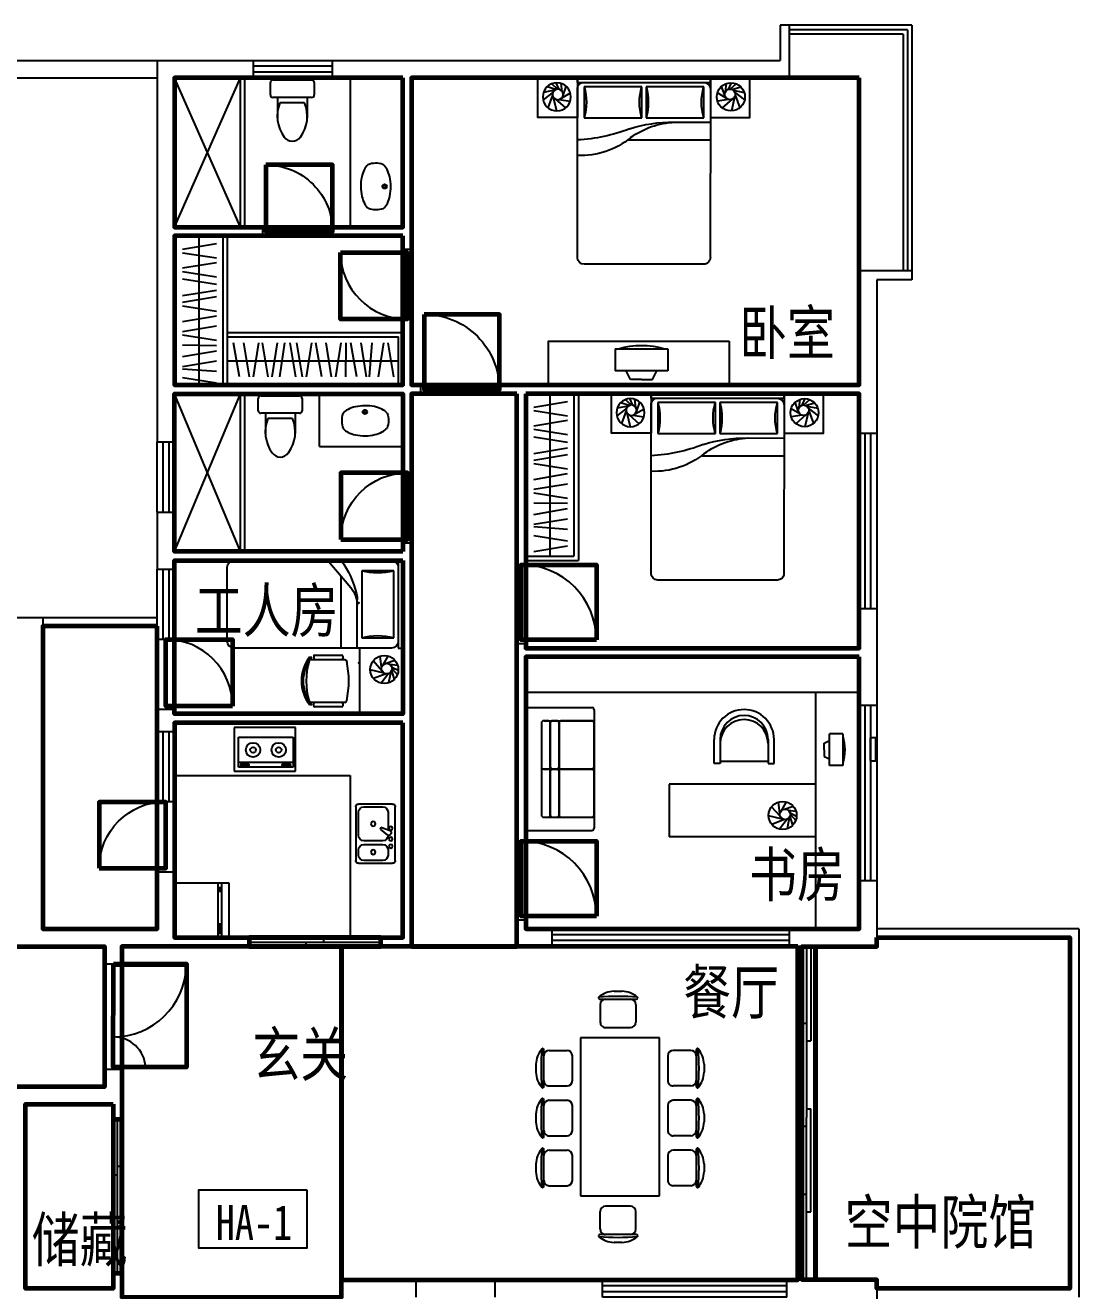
# Model space of a CAD drawing. Extents: x -503649 to -477249, y -718488 to -695588.
# Drawn here: x -489249 to -477249, y -710013 to -695588 of the extents above; entities that cross this region are included whole.
import ezdxf
from ezdxf.enums import TextEntityAlignment as Align

# ---------------------------------------------------------------- set-up
doc = ezdxf.new("R2010")
doc.units = 0
doc.header["$LTSCALE"] = 1000
doc.header["$MEASUREMENT"] = 0
doc.layers.get('0').update_dxf_attribs({"linetype": 'CONTINUOUS'})
for name, color, linetype in [('4-BACLONY', 6, 'CONTINUOUS'), ('7-SAN', 245, 'CONTINUOUS'), ('FURN', 8, 'CONTINUOUS'), ('I-FURN', 8, 'CONTINUOUS'), ('PUB_TEXT', 7, 'CONTINUOUS'), ('WALL', 2, 'CONTINUOUS'), ('WINDOW', 4, 'CONTINUOUS'), ('WINDOW_TEXT', 7, 'CONTINUOUS'), ('字', 7, 'CONTINUOUS')]:
    doc.layers.add(name, color=color, linetype=linetype)
for name, color, linetype, lineweight in [('GT_书房', 90, 'CONTINUOUS', 60), ('GT_储藏间', 50, 'CONTINUOUS', 60), ('GT_卧室', 1, 'CONTINUOUS', 60), ('GT_卫生间', 5, 'CONTINUOUS', 60), ('GT_厨房', 4, 'CONTINUOUS', 60), ('GT_玄关', 40, 'CONTINUOUS', 60), ('GT_衣帽间', 90, 'CONTINUOUS', 60), ('GT_过道', 30, 'CONTINUOUS', 60), ('GT_门', 3, 'CONTINUOUS', 60), ('GT_阳台', 6, 'CONTINUOUS', 60), ('GT_餐厅', 3, 'CONTINUOUS', 60)]:
    doc.layers.add(name, color=color, linetype=linetype, lineweight=lineweight)
doc.styles.add('-宋体', font='', dxfattribs={"width": 0.6})
doc.styles.add('ATT', font='TXT')
doc.styles.add('DIM_FONT', font='ZBTXT.shx', dxfattribs={"width": 0.8})
doc.styles.add('SIMPLEX', font='SIMPLEX.SHX')
doc.styles.get('-宋体').set_extended_font_data('SimSun')

# ---------------------------------------------------------------- blocks, each defined once
blk = doc.blocks.new('M_A17ORW')
at = {"const_width": 0.02}
for points in [[(-0.481, -0.001), (-0.481, -0.308)], [(0.481, 0.001), (0.481, -0.691)]]:
    blk.add_lwpolyline(points, dxfattribs=at)
for centre, radius, start, end in [((-0.501, -0.003), 0.307, 274.2492, 0.2101), ((0.505, 0.002), 0.699, 180.2762, 268.0603)]:
    blk.add_arc(centre, radius, start, end)
blk = doc.blocks.new('_DBLK')
blk.add_line((-0.45, 0), (-0.45, -0.95))
blk.add_arc((-0.45, 0), 0.95, 270, 0)
at = {"layer": 'WINDOW_TEXT', "style": 'SIMPLEX', "flags": 9}
blk.add_attdef('A', text='', height=1, dxfattribs=at).set_placement((0, 1.5), align=Align.MIDDLE)
blk = doc.blocks.new('M_C5')
for p, q in [((-60, 63), (-50, 152)), ((-28, 86), (7, 160)), ((-9, 88), (59, 149)), ((-54, -14), (-154, 45)), ((-71, 21), (-106, 120)), ((12, 83), (112, 114)), ((26, 75), (152, 50)), ((42, 53), (156, -35)), ((48, 21), (102, -123)), ((-26, -30), (-153, -47)), ((14, -26), (-99, -126)), ((41, -2), (5, -160))]:
    blk.add_line(p, q)
for centre, radius in [((0, 0), 160), ((-11, 28), 60)]:
    blk.add_circle(centre, radius)
at = {"width": 0.8, "flags": 9}
for tag in ['XSIZE', 'YSIZE']:
    blk.add_attdef(tag, (0, 0), '', height=0.5, dxfattribs=at)
blk = doc.blocks.new('A$C5AB8049F')
for p, q in [((1964, 2125), (450, 2124)), ((450, 2074), (450, 2124)), ((1964, 2074), (450, 2074)), ((526, 2023), (1182, 2023)), ((526, 1670), (526, 2023)), ((1182, 2023), (1182, 1670)), ((1232, 2023), (1889, 2024)), ((1232, 1670), (1232, 2023)), ((1889, 2024), (1889, 1670)), ((1964, 2074), (1964, 2125)), ((450, 1998), (451, 76)), ((1965, 76), (1964, 1998)), ((867, 1620), (450, 1619)), ((1182, 1670), (526, 1670)), ((1889, 1670), (1232, 1670)), ((1384, 1418), (450, 1418)), ((526, 0), (1889, 0))]:
    blk.add_line(p, q)
for points in [[(450, 2124), (450, 1674), (0, 1674), (0, 2124)], [(1965, 2124), (1965, 1674), (2415, 1674), (2415, 2124)]]:
    blk.add_lwpolyline(points, close=True)
for centre, radius, start, end in [((526, 1998), 75.7, 90.0165, 180.0165), ((-80, 1846), 631, 343.7563, 16.2767), ((1788, 1847), 631, 163.7563, 196.2767), ((627, 1847), 631, 343.7563, 16.2767), ((2494, 1847), 631, 163.7563, 196.2767), ((1889, 1998), 75.7, 0.0165, 90.0165), ((813, 693), 928, 53.9762, 87.4767), ((888, 36), 1584, 72.2132, 90.7584), ((1926, 2131), 892, 230.4704, 272.4493), ((2049, 3273), 1857, 248.6096, 267.4005), ((526, 76), 75.7, 180.0165, 270.0165), ((1889, 76), 75.7, 270.0165, 0.0165)]:
    blk.add_arc(centre, radius, start, end)
at = {"extrusion": (0, 0, -1), "zscale": -1, "rotation": 359.983475791321}
blk.add_blockref('M_C5', (-216, 1908), dxfattribs=at)
at = {"rotation": 359.9834757913209}
blk.add_blockref('M_C5', (2199, 1908), dxfattribs=at)
blk = doc.blocks.new('A$C748C4E89')
for p, q in [((-250, 0), (-250, -600)), ((-250, 0), (0, 0)), ((0, -600), (0, 0)), ((100, -175), (0, -125)), ((100, -300), (100, -175)), ((100, -425), (0, -475)), ((100, -300), (100, -425)), ((-250, -600), (0, -600))]:
    blk.add_line(p, q)
blk.add_arc((637.5, -300), 925, 163.62955, 196.37045)
blk = doc.blocks.new('A$C465575F6')
for p, q in [((0, 529), (0, 669)), ((30, 699), (470, 699)), ((500, 669), (500, 529)), ((470, 499), (30, 499)), ((80, 499), (80, 269)), ((390, 439), (110, 439)), ((420, 499), (420, 269))]:
    blk.add_line(p, q)
for centre, radius, start, end in [((30, 669), 30, 90, 180), ((470, 669), 30, 0, 90), ((30, 529), 30, 180, 270), ((477, 286), 398, 157.4505, 216.6381), ((23, 286), 398, 323.3619, 22.5495), ((470, 529), 30, 270, 0), ((250, 110), 110, 213.4509, 326.5491)]:
    blk.add_arc(centre, radius, start, end)
blk = doc.blocks.new('A$C7F224953')
for p, q in [((513, 86, 0), (516, 88, 0)), ((516, 92, 0), (516, 89, 0))]:
    blk.add_line(p, q)
at = {"elevation": 0}
for points in [[(513, 261, 0.091341), (457, 304, 0.066287), (374, 332, 0.052428), (263, 343, 0.052428), (153, 330, 0.066287), (70, 300, 0.091756), (14, 256, 0.171377)], [(12, 87, -0.172546), (14, 256, -0.726395)], [(518, 91, 0.172546), (514, 261, 0.726395)], [(12, 87, 0.098208), (73, 40, 0.066287), (156, 11, 0.052428), (266, 1, 0.052428), (376, 13, 0.066287), (459, 43, 0.093876), (516, 89, 0.171377)]]:
    blk.add_lwpolyline(points, format="xyb", dxfattribs=at)
for radius in [25, 15]:
    blk.add_circle((266, 71, 0), radius)
blk.add_arc((515, 89, 0), 1, 311.8531, 0.5307)
at = {"style": 'DIM_FONT', "oblique": 0, "width": 0.8, "flags": 9}
for tag in ['YSIZE', 'XSIZE', 'YSIZE', 'XSIZE']:
    blk.add_attdef(tag, (266, 1, 0), '', height=0.5, rotation=180.5307, dxfattribs=at)
blk = doc.blocks.new('11PTVN02')
at = {"color": 0, "linetype": 'ByBlock'}
for p, q in [((14, 24), (4, 24)), ((4, 24), (4, 0)), ((14, 0), (14, 24)), ((0, 17), (4, 19)), ((0, 12), (0, 17)), ((0, 12), (0, 7)), ((0, 7), (4, 5)), ((14, 0), (4, 0))]:
    blk.add_line(p, q, dxfattribs=at)
blk.add_arc((-21.5, 12), 37, 343.62955, 16.37045, dxfattribs=at)
at = {"color": 0, "linetype": 'ByBlock', "style": 'ATT'}
for tag, p, flags in [('ITEM', (1, -12), 3), ('ROOM_NUMBER', (1, -20), 1), ('WIDTH', (1, -29), 3), ('DEPTH', (1, -38), 3)]:
    blk.add_attdef(tag, p, '', height=6, dxfattribs=dict(at, flags=flags))
blk = doc.blocks.new('-TV')
at = {"xscale": 25, "yscale": 25, "zscale": 25}
blk.add_blockref('11PTVN02', (-1, -1), dxfattribs=at)
blk = doc.blocks.new('A$C0A37780B')
at = {"layer": 'FURN'}
for p, q in [((0, 0, 0), (0, 273, 0)), ((68, 273, 0), (68, 0, 0)), ((614, 273, 0), (614, 0, 0)), ((683, 0, 0), (683, 273, 0)), ((614, 23, 0), (68, 23, 0)), ((68, 0, 0), (0, 0, 0)), ((614, 0, 0), (683, 0, 0))]:
    blk.add_line(p, q, dxfattribs=at)
for centre, radius in [((341, 273), 341), ((341, 273), 273), ((341, 227), 273)]:
    blk.add_arc(centre, radius, 0, 180, dxfattribs=at)
blk = doc.blocks.new('M_C35IFY')
for p, q in [((-675, 1), (675, 1)), ((-550, -574), (-550, 1)), ((550, -574), (550, 1)), ((-700, -754), (-700, -24)), ((700, -754), (700, -24)), ((-525, -599), (525, -599)), ((-675, -779), (675, -779))]:
    blk.add_line(p, q)
for points in [[(-525, -399), (-25, -399, 0.414214), (0, -374), (0, -24, 0.414214), (-25, 1), (-525, 1, 0.414214), (-550, -24), (-550, -374, 0.414214)], [(25, -399), (525, -399, 0.414214), (550, -374), (550, -24, 0.414214), (525, 1), (25, 1, 0.414214), (0, -24), (0, -374, 0.414214)], [(-525, -499), (-25, -499, 0.414214), (0, -474), (0, -424, 0.414214), (-25, -399), (-525, -399, 0.414214), (-550, -424), (-550, -474, 0.414214)], [(25, -499), (525, -499, 0.414214), (550, -474), (550, -424, 0.414214), (525, -399), (25, -399, 0.414214), (0, -424), (0, -474, 0.414214)], [(-525, -599), (-25, -599, 0.414214), (0, -574), (0, -524, 0.414214), (-25, -499), (-525, -499, 0.414214), (-550, -524), (-550, -574, 0.414214)], [(25, -599), (525, -599, 0.414214), (550, -574), (550, -524, 0.414214), (525, -499), (25, -499, 0.414214), (0, -524), (0, -574, 0.414214)]]:
    blk.add_lwpolyline(points, format="xyb", close=True)
for centre, start, end in [((-675, -24), 90, 180), ((675, -24), 360, 90), ((-525, -574), 180, 270), ((525, -574), 270, 360), ((-675, -754), 180, 270), ((675, -754), 270, 360)]:
    blk.add_arc(centre, 25, start, end)
at = {"width": 0.8, "flags": 9}
for tag in ['XSIZE', 'YSIZE']:
    blk.add_attdef(tag, (0, 0), '', height=0.5, dxfattribs=at)
blk = doc.blocks.new('A$C48275918')
at = {"linetype": 'ByBlock'}
for p, q in [((52, 1000), (0, 1000)), ((0, 1000), (0, 0)), ((52, 1000), (52, 0)), ((104, 883), (467, 883)), ((104, 117), (104, 883)), ((1922, 1000), (130, 1000)), ((467, 883), (467, 117)), ((853, 1000), (593, 690)), ((2000, 78), (2000, 922)), ((701, 0), (701, 818)), ((519, 0), (519, 551)), ((467, 117), (104, 117)), ((52, 0), (0, 0)), ((130, 0), (1922, 0))]:
    blk.add_line(p, q, dxfattribs=at)
for centre, radius, start, end in [((130, 922), 77.9, 90, 180), ((286, 1506), 649, 253.7398, 286.2602), ((1556, 378), 1057, 143.9798, 166.6072), ((1922, 922), 77.9, 0, 90), ((831, 489), 312, 139.8941, 180), ((831, 551), 312, 166.6072, 180), ((130, 78), 77.9, 180, 270), ((286, -506), 649, 73.7398, 106.2602), ((1922, 78), 77.9, 270, 0)]:
    blk.add_arc(centre, radius, start, end, dxfattribs=at)
blk = doc.blocks.new('A$C18F21210')
at = {"xscale": -1, "rotation": 90}
blk.add_blockref('A$C48275918', (1000, 0), dxfattribs=at)
blk = doc.blocks.new('Chair-02')
at = {"color": 0, "linetype": 'ByBlock'}
for p, q in [((-295, 150), (-295, 461)), ((-285, 471), (-255, 471)), ((-245, 108), (-245, 494)), ((245, 494), (245, 108)), ((255, 471), (285, 471)), ((295, 461), (295, 150)), ((-285, 140), (-255, 140)), ((-270, 117), (-270, 90)), ((285, 140), (255, 140)), ((270, 118), (270, 91))]:
    blk.add_line(p, q, dxfattribs=at)
for points in [[(-245, 494, -0.296113), (-223, 516, -0.104755)], [(245, 494, 0.296113), (223, 516, 0.104755)]]:
    blk.add_lwpolyline(points, format="xyb", dxfattribs=at)
for centre, radius, start, end in [((-285, 461), 10, 90, 180), ((-255, 461), 10, 360, 90), ((0, -512), 1052, 77.6441, 102.3559), ((255, 461), 10, 90, 180), ((285, 461), 10, 0, 90), ((-285, 150), 10, 180, 270), ((-255, 150), 10, 270, 0), ((255, 150), 10, 180, 270), ((285, 150), 10, 270, 0), ((-1, 443), 423, 230.367, 309.7928), ((-1, 447), 447, 232.9227, 307.2055), ((-225, 108), 20, 180, 250.8394), ((-1, 837), 783, 252.8751, 287.2691), ((225, 108), 20, 289.3223, 0)]:
    blk.add_arc(centre, radius, start, end, dxfattribs=at)
blk = doc.blocks.new('A$C4151635E')
for p, q in [((501, 700), (1, 700)), ((1, 700), (1, 0)), ((114, 51), (114, 673)), ((114, 673), (456, 673)), ((400, 673), (400, 51)), ((423, 641), (434, 641)), ((432, 630), (449, 630)), ((432, 566), (432, 630)), ((449, 630), (449, 566)), ((456, 673), (456, 51)), ((501, 0), (501, 700)), ((424, 549), (434, 549)), ((449, 566), (432, 566)), ((423, 168), (434, 168)), ((432, 93), (432, 157)), ((432, 157), (449, 157)), ((449, 157), (449, 93)), ((456, 51), (114, 51)), ((424, 76), (434, 76)), ((449, 93), (432, 93)), ((1, 0), (501, 0))]:
    blk.add_line(p, q)
for points in [[(424, 549, -0.259034), (420, 551, -0.076276), (416, 563, -0.036515), (413, 576, -0.026615), (412, 595, -0.026615), (413, 614, -0.036515), (416, 627, -0.076276), (420, 639, -0.259034), (424, 641, -0.078462), (425, 641, -0.056762)], [(434, 549, -0.259034), (431, 551, -0.076276), (426, 563, -0.036515), (424, 576, -0.026615), (423, 595, -0.026615), (424, 614, -0.036515), (426, 627, -0.076276), (431, 639, -0.259034), (434, 641, -0.259034), (438, 639, -0.056762), (442, 630, -0.036515)], [(444, 566, -0.008736), (443, 563, -0.076276), (438, 551, -0.259034), (434, 549, -0.259034)], [(424, 76, -0.259034), (420, 78, -0.076276), (416, 90, -0.036515), (413, 103, -0.026615), (412, 122, -0.026615), (413, 141, -0.036515), (416, 154, -0.076276), (420, 166, -0.259034), (424, 168, -0.078462), (425, 168, -0.056762)], [(434, 76, -0.259034), (431, 78, -0.076276), (426, 90, -0.036515), (424, 103, -0.026615), (423, 122, -0.026615), (424, 141, -0.036515), (426, 154, -0.076276), (431, 166, -0.259034), (434, 168, -0.259034), (438, 166, -0.056762), (442, 157, -0.036515)], [(444, 93, -0.008736), (443, 90, -0.076276), (438, 78, -0.259034), (434, 76, -0.259034)]]:
    blk.add_lwpolyline(points, format="xyb")
for centre, radius in [((259, 508), 82.5), ((259, 508), 31.6), ((259, 216), 82.5), ((259, 216), 31.6)]:
    blk.add_circle(centre, radius)
at = {"style": 'DIM_FONT', "oblique": -180, "text_generation_flag": 4, "width": 0.8, "flags": 9}
for tag in ['YSIZE', 'XSIZE']:
    blk.add_attdef(tag, (1, 700), '', height=0.5, rotation=270, dxfattribs=at)
blk = doc.blocks.new('M_E25ESP')
at = {"color": 0, "linetype": 'ByBlock'}
for p, q in [((0, -307), (0, 307)), ((31, 338), (419, 338)), ((358, 307), (143, 307)), ((450, 307), (450, -307)), ((82, 245), (82, 40)), ((419, -20), (419, 245)), ((48, 2), (57, -12)), ((59, 31), (163, 70)), ((173, 53), (87, -18)), ((163, 70), (173, 53)), ((143, -82), (358, -82)), ((358, -123), (143, -123)), ((82, -184), (82, -245)), ((419, -245), (419, -184)), ((419, -338), (31, -338)), ((143, -307), (358, -307))]:
    blk.add_line(p, q, dxfattribs=at)
for centre, radius in [((51, 61), 20.5), ((251, 112), 25.6), ((51, -61), 20.5), ((51, -143), 20.5), ((251, -210), 25.6)]:
    blk.add_circle(centre, radius, dxfattribs=at)
for centre, radius, start, end in [((31, 307), 30.7, 90, 180), ((143, 245), 61.4, 90, 180), ((358, 245), 61.4, 0, 90), ((419, 307), 30.7, 0, 90), ((66, 12), 20.5, 110.5377, 210), ((74, -2), 20.5, 210, 309.4623), ((143, -20), 61.4, 180, 270), ((143, -184), 61.4, 90, 180), ((358, -20), 61.4, 270, 0), ((358, -184), 61.4, 0, 90), ((143, -245), 61.4, 180, 270), ((358, -245), 61.4, 270, 0), ((31, -307), 30.7, 180, 270), ((419, -307), 30.7, 270, 0)]:
    blk.add_arc(centre, radius, start, end, dxfattribs=at)
at = {"style": 'DIM_FONT', "width": 0.8, "flags": 9}
for tag in ['XSIZE', 'YSIZE']:
    blk.add_attdef(tag, (0, 0), '', height=0.5, dxfattribs=at)
blk = doc.blocks.new('_WBLK')
for p, q in [((-0.5, 0.5), (0.5, 0.5)), ((0.5, 0.1667), (-0.5, 0.1667)), ((0.5, -0.1667), (-0.5, -0.1667)), ((-0.5, -0.5), (0.5, -0.5))]:
    blk.add_line(p, q)
at = {"layer": 'WINDOW_TEXT', "style": 'SIMPLEX', "flags": 9}
blk.add_attdef('A', text='', height=1, dxfattribs=at).set_placement((0, 1.5), align=Align.MIDDLE)
blk = doc.blocks.new('A$C4ACD359F')
at = {"layer": '7-SAN'}
for p, q in [((0, -621), (0, 0)), ((0, 0), (621, 0)), ((497, 0), (497, -621)), ((538, 0), (538, -621)), ((621, 0), (621, -621)), ((517, -41), (517, -166)), ((517, -517), (517, -580)), ((621, -621), (0, -621))]:
    blk.add_line(p, q, dxfattribs=at)
blk = doc.blocks.new('M_C30XGI')
for p, q in [((-869, 988), (-409, 988)), ((-689, 1088), (-589, 1088)), ((-238, 988), (222, 988)), ((-57, 1088), (42, 1088)), ((394, 988), (854, 988)), ((574, 1088), (673, 1088)), ((-864, 920), (-864, 695)), ((-414, 920), (-414, 695)), ((-233, 920), (-233, 695)), ((217, 920), (217, 695)), ((399, 920), (399, 695)), ((849, 920), (849, 695)), ((-1023, 524), (-1023, -476)), ((977, 524), (-1023, 524)), ((-797, 628), (-482, 628)), ((-165, 628), (150, 628)), ((466, 628), (781, 628)), ((977, -476), (977, 524)), ((-1514, -232), (-1514, 228)), ((-1447, 223), (-1222, 223)), ((1400, 223), (1175, 223)), ((1467, 228), (1467, -232)), ((-1614, -52), (-1614, 47)), ((-1154, -160), (-1154, 155)), ((1107, 155), (1107, -160)), ((1567, 47), (1567, -52)), ((-1447, -227), (-1222, -227)), ((1400, -227), (1175, -227)), ((-1023, -476), (977, -476)), ((-482, -580), (-797, -580)), ((150, -580), (-165, -580)), ((781, -580), (466, -580)), ((-864, -873), (-864, -648)), ((-414, -873), (-414, -648)), ((-233, -873), (-233, -648)), ((217, -873), (217, -648)), ((399, -873), (399, -648)), ((849, -873), (849, -648)), ((-409, -940), (-869, -940)), ((222, -940), (-238, -940)), ((854, -940), (394, -940)), ((-589, -1040), (-689, -1040)), ((42, -1040), (-57, -1040)), ((673, -1040), (574, -1040))]:
    blk.add_line(p, q)
for centre, radius, start, end in [((-878, 1004), 10, 130.7265, 202.67), ((-869, 1008), 20, 202.67, 270), ((-679, 772), 316, 91.7651, 130.7265), ((-639, -1690), 2713, 84.8023, 95.1977), ((-797, 920), 67.5, 90, 180), ((-599, 772), 316, 49.2735, 88.2349), ((-482, 920), 67.5, 0, 90), ((-409, 1008), 20, 270, 337.33), ((-400, 1004), 10, 337.33, 49.2735), ((-247, 1004), 10, 130.7265, 202.67), ((-238, 1008), 20, 202.67, 270), ((-48, 772), 316, 91.7651, 130.7265), ((-8, -1690), 2713, 84.8023, 95.1977), ((-165, 920), 67.5, 90, 180), ((32, 772), 316, 49.2735, 88.2349), ((150, 920), 67.5, 0, 90), ((222, 1008), 20, 270, 337.33), ((232, 1004), 10, 337.33, 49.2735), ((384, 1004), 10, 130.7265, 202.67), ((394, 1008), 20, 202.67, 270), ((584, 772), 316, 91.7651, 130.7265), ((624, -1690), 2713, 84.8023, 95.1977), ((466, 920), 67.5, 90, 180), ((664, 772), 316, 49.2735, 88.2349), ((781, 920), 67.5, 0, 90), ((854, 1008), 20, 270, 337.33), ((863, 1004), 10, 337.33, 49.2735), ((-797, 695), 67.5, 180, 270), ((-482, 695), 67.5, 270, 0), ((-165, 695), 67.5, 180, 270), ((150, 695), 67.5, 270, 0), ((466, 695), 67.5, 180, 270), ((781, 695), 67.5, 270, 0), ((-1299, 38), 316, 139.2735, 178.2349), ((1164, -2), 2713, 174.8023, 185.1977), ((-1530, 237), 10, 67.33, 139.2735), ((-1534, 228), 20, 0, 67.33), ((-1447, 155), 67.5, 90, 180), ((-1222, 155), 67.5, 0, 90), ((1175, 155), 67.5, 90, 180), ((1400, 155), 67.5, 0, 90), ((1487, 228), 20, 112.67, 180), ((1484, 237), 10, 40.7265, 112.67), ((-1210, -2), 2713, 354.8023, 5.1977), ((1252, 38), 316, 1.7651, 40.7265), ((-1299, -42), 316, 181.7651, 220.7265), ((-1447, -160), 67.5, 180, 270), ((-1222, -160), 67.5, 270, 0), ((1175, -160), 67.5, 180, 270), ((1400, -160), 67.5, 270, 0), ((1252, -42), 316, 319.2735, 358.2349), ((-1530, -241), 10, 220.7265, 292.67), ((-1534, -232), 20, 292.67, 0), ((1487, -232), 20, 180, 247.33), ((1484, -241), 10, 247.33, 319.2735), ((-797, -648), 67.5, 90, 180), ((-482, -648), 67.5, 0, 90), ((-165, -648), 67.5, 90, 180), ((150, -648), 67.5, 0, 90), ((466, -648), 67.5, 90, 180), ((781, -648), 67.5, 0, 90), ((-869, -960), 20, 90, 157.33), ((-878, -957), 10, 157.33, 229.2735), ((-797, -873), 67.5, 180, 270), ((-482, -873), 67.5, 270, 0), ((-409, -960), 20, 22.67, 90), ((-400, -957), 10, 310.7265, 22.67), ((-247, -957), 10, 157.33, 229.2735), ((-238, -960), 20, 90, 157.33), ((-165, -873), 67.5, 180, 270), ((150, -873), 67.5, 270, 0), ((222, -960), 20, 22.67, 90), ((232, -957), 10, 310.7265, 22.67), ((384, -957), 10, 157.33, 229.2735), ((394, -960), 20, 90, 157.33), ((466, -873), 67.5, 180, 270), ((781, -873), 67.5, 270, 0), ((854, -960), 20, 22.67, 90), ((863, -957), 10, 310.7265, 22.67), ((-679, -725), 316, 229.2735, 268.2349), ((-639, 1737), 2713, 264.8023, 275.1977), ((-599, -725), 316, 271.7651, 310.7265), ((-8, 1737), 2713, 264.8023, 275.1977), ((-48, -725), 316, 229.2735, 268.2349), ((32, -725), 316, 271.7651, 310.7265), ((584, -725), 316, 229.2735, 268.2349), ((624, 1737), 2713, 264.8023, 275.1977), ((664, -725), 316, 271.7651, 310.7265)]:
    blk.add_arc(centre, radius, start, end)
at = {"width": 0.8, "flags": 9}
for tag in ['XSIZE', 'YSIZE']:
    blk.add_attdef(tag, (0, 0), '', height=0.5, dxfattribs=at)

msp = doc.modelspace()

# ---------------------------------------------------------------- linework, layer by layer
at = {"layer": '4-BACLONY'}
for p, q in [((-493149, -695988), (-487749, -695988)), ((-493149, -696188), (-487749, -696188)), ((-489049, -702338), (-487749, -702338)), ((-489049, -702438), (-487749, -702438)), ((-477249, -705888), (-479549, -705888)), ((-477249, -705888), (-477249, -710088)), ((-477349, -705988), (-479549, -705988)), ((-477349, -705988), (-477349, -709988)), ((-477349, -709988), (-479549, -709988))]:
    msp.add_line(p, q, dxfattribs=at)
at = {"layer": '7-SAN'}
for p, q in [((-486799, -697888), (-487549, -696188)), ((-487549, -697888), (-486799, -696188)), ((-486799, -697888), (-486799, -696188)), ((-486749, -697888), (-486749, -696188)), ((-485549, -696188), (-485549, -697888)), ((-486799, -701588), (-487549, -699788)), ((-487549, -701588), (-486799, -699788)), ((-486799, -701588), (-486799, -699788)), ((-486749, -701588), (-486749, -699788)), ((-485899, -700388), (-485899, -699788)), ((-485899, -700388), (-484949, -700388)), ((-487549, -704138), (-485549, -704138)), ((-485549, -704138), (-485549, -705988))]:
    msp.add_line(p, q, dxfattribs=at)
at = {"layer": 'FURN'}
for p, q in [((-483549, -703188), (-479749, -703188)), ((-480249, -703188), (-480249, -705888)), ((-479560, -703712), (-479625, -703712)), ((-479625, -703712), (-479625, -703969)), ((-479560, -703974), (-479560, -703712)), ((-479621, -703974), (-479560, -703974)), ((-480249, -704240, 0), (-481916, -704240, 0)), ((-481916, -704240, 0), (-481916, -704840, 0)), ((-480249, -704840, 0), (-481916, -704840, 0))]:
    msp.add_line(p, q, dxfattribs=at)
for p in [(-485449, -702171), (-485449, -702855)]:
    msp.add_point(p, dxfattribs=at)
at = {"layer": 'GT_书房'}
msp.add_lwpolyline([(-479749, -702788), (-483549, -702788), (-483549, -705888), (-479749, -705888), (-479749, -702788)], dxfattribs=at)
at = {"layer": 'GT_储藏间'}
msp.add_lwpolyline([(-488249, -707888), (-488249, -709988), (-489249, -709988), (-489249, -707888), (-488249, -707888)], dxfattribs=at)
at = {"layer": 'GT_卧室'}
for points in [[(-479749, -696188), (-484849, -696188), (-484849, -699688), (-479749, -699688), (-479749, -696188)], [(-483549, -699788), (-483549, -702688), (-479749, -702688), (-479749, -699788), (-483549, -699788)], [(-484949, -701688), (-484949, -703438), (-487549, -703438), (-487549, -701688), (-484949, -701688)]]:
    msp.add_lwpolyline(points, dxfattribs=at)
at = {"layer": 'GT_卫生间'}
for points in [[(-484949, -696188), (-487549, -696188), (-487549, -697888), (-484949, -697888), (-484949, -696188)], [(-484949, -701588), (-487549, -701588), (-487549, -699788), (-484949, -699788), (-484949, -701588)]]:
    msp.add_lwpolyline(points, dxfattribs=at)
at = {"layer": 'GT_厨房'}
msp.add_lwpolyline([(-484949, -703538), (-487549, -703538), (-487549, -705988), (-484949, -705988), (-484949, -703538)], dxfattribs=at)
at = {"layer": 'GT_玄关'}
msp.add_lwpolyline([(-485649, -706088), (-488149, -706088), (-488149, -710088), (-485649, -710088), (-485649, -706088)], dxfattribs=at)
at = {"layer": 'GT_衣帽间'}
msp.add_lwpolyline([(-484949, -697988), (-487549, -697988), (-487549, -699688), (-484949, -699688), (-484949, -697988)], dxfattribs=at)
at = {"layer": 'GT_过道'}
for points in [[(-483649, -699788), (-484849, -699788), (-484849, -706088), (-483649, -706088), (-483649, -699788)], [(-492549, -706088), (-488349, -706088), (-488349, -707688), (-492549, -707688), (-492549, -706088)]]:
    msp.add_lwpolyline(points, dxfattribs=at)
at = {"layer": 'GT_门'}
for points in [[(-486509, -697178), (-486509, -697938), (-485749, -697938), (-485749, -697178), (-486509, -697178)], [(-485659, -698178), (-484899, -698178), (-484899, -698938), (-485659, -698938), (-485659, -698178)], [(-484704, -698883), (-484704, -699738), (-483849, -699738), (-483849, -698883), (-484704, -698883)], [(-485654, -701448), (-484894, -701448), (-484894, -700688), (-485654, -700688), (-485654, -701448)], [(-482744, -702593), (-483599, -702593), (-483599, -701738), (-482744, -701738), (-482744, -702593)], [(-486889, -703348), (-487649, -703348), (-487649, -702588), (-486889, -702588), (-486889, -703348)], [(-488409, -705198), (-487649, -705198), (-487649, -704445), (-488409, -704445), (-488409, -705198)], [(-482744, -705743), (-483599, -705743), (-483599, -704888), (-482744, -704888), (-482744, -705743)], [(-486699, -705988), (-486699, -706088), (-485199, -706088), (-485199, -705988), (-486699, -705988)], [(-480249, -709888), (-480399, -709888), (-480399, -706088), (-480249, -706088), (-480249, -709888)], [(-488246, -706288), (-487413, -706288), (-487413, -707465), (-488248, -707465), (-488246, -706288)], [(-488149, -708063), (-488249, -708063), (-488249, -709813), (-488149, -709813), (-488149, -708063)]]:
    msp.add_lwpolyline(points, dxfattribs=at)
at = {"layer": 'GT_阳台'}
for points in [[(-487749, -702438), (-489049, -702438), (-489049, -705888), (-487749, -705888), (-487749, -702438)], [(-479549, -705988), (-477349, -705988), (-477349, -709988), (-479549, -709988), (-479549, -709888), (-480249, -709888), (-480249, -706088), (-479549, -706088), (-479549, -705988)]]:
    msp.add_lwpolyline(points, dxfattribs=at)
at = {"layer": 'GT_餐厅'}
msp.add_lwpolyline([(-480449, -706088), (-485649, -706088), (-485649, -709888), (-480449, -709888), (-480449, -706088)], dxfattribs=at)
at = {"layer": 'I-FURN'}
for p, q in [((-487274, -697988), (-487274, -699688)), ((-486999, -697988), (-486999, -699688)), ((-486949, -697988), (-486949, -699688)), ((-487457, -698140), (-487071, -698077)), ((-487071, -698244), (-487457, -698184)), ((-487457, -698353), (-487071, -698290)), ((-487071, -698458), (-487457, -698397)), ((-487071, -698543), (-487457, -698482)), ((-487457, -698669), (-487071, -698606)), ((-487457, -698744), (-487071, -698681)), ((-487071, -698849), (-487457, -698788)), ((-487457, -698965), (-487071, -698899)), ((-487457, -699077), (-487071, -699014)), ((-487071, -699181), (-487457, -699121)), ((-486949, -699088), (-484949, -699088)), ((-486949, -699138), (-484999, -699138)), ((-484999, -699688), (-484999, -699138)), ((-484949, -699688), (-484949, -699088)), ((-487071, -699240), (-487457, -699235)), ((-487457, -699364), (-487071, -699297)), ((-486809, -699595), (-486876, -699209)), ((-486697, -699595), (-486760, -699209)), ((-486593, -699209), (-486653, -699595)), ((-486484, -699595), (-486547, -699209)), ((-486379, -699209), (-486440, -699595)), ((-486295, -699209), (-486355, -699595)), ((-486168, -699595), (-486231, -699209)), ((-486093, -699595), (-486156, -699209)), ((-485988, -699209), (-486049, -699595)), ((-485872, -699595), (-485939, -699209)), ((-485760, -699595), (-485823, -699209)), ((-485656, -699209), (-485716, -699595)), ((-485597, -699209), (-485602, -699595)), ((-485473, -699595), (-485540, -699209)), ((-485361, -699595), (-485424, -699209)), ((-485303, -699209), (-485332, -699595)), ((-485169, -699209), (-485230, -699595)), ((-485052, -699595), (-485115, -699209)), ((-487457, -699476), (-487071, -699413)), ((-486949, -699413), (-484999, -699413)), ((-487071, -699534), (-487457, -699506)), ((-487071, -699668), (-487457, -699608)), ((-483457, -699940), (-483071, -699877)), ((-483274, -699788), (-483274, -701638)), ((-482999, -699788), (-482999, -701638)), ((-482949, -699788), (-482949, -701688)), ((-483071, -700044), (-483457, -699984)), ((-483457, -700153), (-483071, -700090)), ((-483071, -700258), (-483457, -700197)), ((-483071, -700343), (-483457, -700282)), ((-483457, -700469), (-483071, -700406)), ((-483457, -700544), (-483071, -700481)), ((-483071, -700649), (-483457, -700588)), ((-483457, -700765), (-483071, -700699)), ((-483457, -700877), (-483071, -700814)), ((-483071, -700981), (-483457, -700921)), ((-483071, -701040), (-483457, -701035)), ((-483457, -701164), (-483071, -701097)), ((-483457, -701276), (-483071, -701213)), ((-483071, -701334), (-483457, -701306)), ((-483071, -701468), (-483457, -701408)), ((-483457, -701585), (-483071, -701522)), ((-483549, -701638), (-482999, -701638)), ((-483549, -701688), (-482949, -701688)), ((-485443, -702688), (-485443, -703438)), ((-488249, -708696), (-488249, -708063)), ((-488199, -709813), (-488199, -708063)), ((-488199, -708696), (-488249, -708696)), ((-488149, -708596), (-488199, -708596)), ((-488149, -708596), (-488149, -709280)), ((-488149, -709280), (-488149, -708596)), ((-488249, -709813), (-488249, -709180)), ((-488249, -709180), (-488199, -709180)), ((-488149, -709280), (-488199, -709280))]:
    msp.add_line(p, q, dxfattribs=at)
msp.add_lwpolyline([(-481231, -699188), (-481231, -699688), (-483288, -699688), (-483288, -699188)], close=True, dxfattribs=at)
at = {"layer": 'PUB_TEXT'}
msp.add_lwpolyline([(-486039, -708868), (-487276, -708868), (-487276, -709526), (-486039, -709526)], close=True, dxfattribs=at)
at = {"layer": 'WALL'}
for p, q in [((-480649, -695588), (-480649, -695988)), ((-480549, -695588), (-480649, -695588)), ((-480549, -695588), (-480549, -696188)), ((-487749, -695988), (-487749, -700338)), ((-487749, -695988), (-486649, -695988)), ((-486649, -696188), (-486649, -695988)), ((-485749, -695988), (-480649, -695988)), ((-485749, -696188), (-485749, -695988)), ((-487549, -696188), (-486649, -696188)), ((-487549, -696188), (-487549, -697888)), ((-485749, -696188), (-484949, -696188)), ((-484949, -696188), (-484949, -697888)), ((-484849, -696188), (-484849, -698138)), ((-484849, -696188), (-480549, -696188)), ((-487549, -697888), (-486549, -697888)), ((-487549, -697988), (-486549, -697988)), ((-487549, -697988), (-487549, -699688)), ((-486549, -697888), (-486549, -697988)), ((-485749, -697888), (-485749, -697988)), ((-485749, -697888), (-484949, -697888)), ((-485749, -697988), (-484949, -697988)), ((-484949, -697988), (-484949, -698138)), ((-484949, -698138), (-484849, -698138)), ((-479149, -698388), (-479749, -698388)), ((-479749, -698388), (-479749, -699688)), ((-479149, -698388), (-479149, -698488)), ((-479149, -698488), (-479549, -698488)), ((-479549, -698488), (-479549, -700238)), ((-484949, -698938), (-484849, -698938)), ((-484949, -698938), (-484949, -699688)), ((-484849, -698938), (-484849, -699688)), ((-487549, -699688), (-484949, -699688)), ((-484849, -699688), (-484749, -699688)), ((-484749, -699688), (-484749, -699788)), ((-483849, -699688), (-483849, -699788)), ((-483849, -699688), (-479749, -699688)), ((-487549, -699788), (-484949, -699788)), ((-487549, -699788), (-487549, -700338)), ((-484949, -699788), (-484949, -700688)), ((-484849, -699788), (-484749, -699788)), ((-484849, -699788), (-484849, -700688)), ((-483849, -699788), (-483649, -699788)), ((-483649, -699788), (-483649, -701738)), ((-483549, -699788), (-483549, -701738)), ((-483549, -699788), (-479749, -699788)), ((-479749, -699788), (-479749, -700238)), ((-479749, -700238), (-479549, -700238)), ((-487749, -700338), (-487549, -700338)), ((-484949, -700688), (-484849, -700688)), ((-487749, -701138), (-487549, -701138)), ((-487749, -701138), (-487749, -701788)), ((-487549, -701138), (-487549, -701588)), ((-487549, -701588), (-484949, -701588)), ((-484949, -701488), (-484949, -701588)), ((-484949, -701488), (-484849, -701488)), ((-484849, -701488), (-484849, -706088)), ((-487549, -701688), (-487549, -701688)), ((-487549, -701688), (-484949, -701688)), ((-487549, -701688), (-487549, -701788)), ((-484949, -703438), (-484949, -701688)), ((-483549, -701738), (-483649, -701738)), ((-487749, -701788), (-487549, -701788)), ((-489849, -702338), (-489049, -702338)), ((-489049, -702338), (-489049, -705888)), ((-479749, -702238), (-479749, -702688)), ((-479749, -702238), (-479549, -702238)), ((-479549, -702238), (-479549, -703338)), ((-483649, -702638), (-483649, -704888)), ((-483549, -702638), (-483649, -702638)), ((-483549, -702638), (-483549, -702688)), ((-483549, -702688), (-479749, -702688)), ((-483549, -702788), (-483549, -704888)), ((-483549, -702788), (-479749, -702788)), ((-479749, -702788), (-479749, -703338)), ((-479749, -703338), (-479549, -703338)), ((-487749, -703388), (-487749, -703638)), ((-487549, -703388), (-487749, -703388)), ((-487549, -703388), (-487549, -703438)), ((-487549, -703438), (-484949, -703438)), ((-487749, -703638), (-487549, -703638)), ((-487549, -703538), (-484949, -703538)), ((-487549, -703538), (-487549, -703638)), ((-484949, -703538), (-484949, -705988)), ((-487749, -704438), (-487549, -704438)), ((-483549, -704888), (-483649, -704888)), ((-487749, -705888), (-487749, -705238)), ((-487749, -705238), (-487549, -705238)), ((-487549, -705238), (-487549, -705988)), ((-479749, -705338), (-479749, -705888)), ((-479749, -705338), (-479549, -705338)), ((-479549, -705338), (-479549, -706088)), ((-483649, -705788), (-483649, -705888)), ((-483549, -705788), (-483649, -705788)), ((-483549, -705788), (-483549, -705888)), ((-489049, -705888), (-487749, -705888)), ((-483649, -706088), (-483649, -705888)), ((-483249, -705888), (-483549, -705888)), ((-483249, -706088), (-483249, -705888)), ((-479749, -705888), (-480549, -705888)), ((-480549, -705888), (-480549, -706088)), ((-480549, -705888), (-480549, -706088)), ((-489249, -706088), (-488349, -706088)), ((-488349, -706088), (-488349, -706288)), ((-486699, -706088), (-488149, -706088)), ((-488149, -706088), (-488149, -706288)), ((-486699, -705988), (-487549, -705988)), ((-486699, -705988), (-486699, -706088)), ((-484949, -705988), (-485199, -705988)), ((-485199, -705988), (-485199, -706088)), ((-484849, -706088), (-485199, -706088)), ((-483249, -706088), (-483649, -706088)), ((-479549, -706088), (-480549, -706088)), ((-488349, -706288), (-488149, -706288)), ((-488349, -707488), (-488149, -707488)), ((-488349, -707488), (-488349, -707688)), ((-488149, -707488), (-488149, -708063)), ((-488349, -707688), (-489749, -707688)), ((-489249, -709988), (-489249, -707888)), ((-489249, -707888), (-488249, -707888)), ((-488249, -707888), (-488249, -708063)), ((-488249, -708063), (-488149, -708063)), ((-488249, -709813), (-488149, -709813)), ((-488249, -709813), (-488249, -709988)), ((-488149, -709813), (-488149, -710088)), ((-488249, -709988), (-489249, -709988)), ((-485649, -709888), (-485649, -715588)), ((-485649, -709888), (-484799, -709888)), ((-484799, -709888), (-484799, -710088)), ((-483899, -709888), (-482674, -709888)), ((-483899, -709888), (-483899, -710088)), ((-482674, -710088), (-482674, -709888)), ((-480574, -710088), (-480574, -709888)), ((-480574, -709888), (-479549, -709888)), ((-479549, -709888), (-479549, -715788))]:
    msp.add_line(p, q, dxfattribs=at)
at = {"layer": 'WINDOW'}
for p, q in [((-479149, -695588), (-480549, -695588)), ((-479199, -695638), (-480549, -695638)), ((-479249, -695688), (-480549, -695688)), ((-479249, -695688), (-479249, -698388)), ((-479199, -695638), (-479199, -698388)), ((-479149, -695588), (-479149, -698388)), ((-479749, -696188), (-480549, -696188)), ((-479749, -696188), (-479749, -698388)), ((-487549, -702588), (-487749, -702588)), ((-487749, -702588), (-487749, -703388)), ((-487549, -702588), (-487749, -702588)), ((-487749, -704438), (-487749, -705238)), ((-483249, -705888), (-480549, -705888)), ((-480549, -705955), (-483249, -705955)), ((-486699, -705988), (-485199, -705988)), ((-486699, -705988), (-485849, -705988)), ((-486699, -706038), (-485199, -706038)), ((-486049, -706088), (-486049, -706038)), ((-486049, -706088), (-485199, -706088)), ((-485849, -706038), (-485849, -705988)), ((-480549, -706021), (-483249, -706021)), ((-483249, -706088), (-480549, -706088)), ((-480349, -706088), (-480349, -708038)), ((-480299, -706088), (-480299, -707163)), ((-480249, -706088), (-480249, -709888)), ((-480399, -706963), (-480399, -708138)), ((-480399, -706963), (-480349, -706963)), ((-480349, -707163), (-480299, -707163)), ((-480349, -707938), (-480299, -707938)), ((-480299, -708913), (-480299, -707938)), ((-480349, -709888), (-480349, -708038)), ((-480399, -708138), (-480349, -708138)), ((-480399, -708913), (-480349, -708913)), ((-480399, -708913), (-480399, -709888)), ((-480299, -709113), (-480299, -708913)), ((-480349, -709113), (-480299, -709113))]:
    msp.add_line(p, q, dxfattribs=at)

# ---------------------------------------------------------------- block references
at = {"layer": '7-SAN'}
for p in [(-486458, -696910), (-486595, -700510)]:
    msp.add_blockref('A$C465575F6', p, dxfattribs=at)
for name, p, rotation in [('A$C7F224953', (-485085, -697691, 0), 90), ('A$C7F224953', (-485114, -699924, 0), 180), ('A$C4151635E', (-486871, -703590, 0), 270)]:
    msp.add_blockref(name, p, dxfattribs=dict(at, rotation=rotation))
at = {"layer": '7-SAN', "xscale": -1}
msp.add_blockref('M_E25ESP', (-485035, -704803), dxfattribs=at)
at = {"layer": '7-SAN', "xscale": -1, "rotation": 180}
msp.add_blockref('A$C4ACD359F', (-487549, -705988), dxfattribs=at)
at = {"layer": 'FURN'}
for name, p, rotation in [('M_C5', (-485160, -702932), 270.0023906462515), ('M_C35IFY', (-482770, -704066), 270), ('M_C5', (-480622, -704595), 270.0023906462515)]:
    msp.add_blockref(name, p, dxfattribs=dict(at, rotation=rotation))
msp.add_blockref('A$C0A37780B', (-481402, -704002), dxfattribs=at)
at = {"layer": 'FURN', "extrusion": (0, 0, -1), "xscale": 0.6000000000931323, "yscale": 0.5999999998603017, "zscale": -0.5999999999999999, "rotation": 180}
msp.add_blockref('-TV', (480147, -703667), dxfattribs=at)
at = {"layer": 'I-FURN', "xscale": -1}
for p in [(-480995, -698312), (-480156, -701912)]:
    msp.add_blockref('A$C5AB8049F', p, dxfattribs=at)
at = {"layer": 'I-FURN', "xscale": -1, "rotation": 90}
msp.add_blockref('A$C748C4E89', (-482530, -699525), dxfattribs=at)
at = {"layer": 'I-FURN', "rotation": 270}
for name, p in [('A$C18F21210', (-484949, -701688)), ('Chair-02', (-486104, -703063))]:
    msp.add_blockref(name, p, dxfattribs=at)
at = {"layer": 'I-FURN', "xscale": 0.8999999999068677, "yscale": 0.8999999999068677, "zscale": 0.9, "rotation": 270}
msp.add_blockref('M_C30XGI', (-482495, -708052), dxfattribs=at)
at = {"layer": 'WINDOW'}
for name, p, xscale, yscale, zscale in [('_WBLK', (-486199, -696088), 900, 200, 900), ('_DBLK', (-486149, -697938), 800, -800, 800), ('_DBLK', (-484299, -699738), 900, -900, 900), ('_WBLK', (-481624, -709988), -2100, 199.9999999997671, 2100)]:
    msp.add_blockref(name, p, dxfattribs=dict(at, xscale=xscale, yscale=yscale, zscale=zscale))
for name, p, xscale, yscale, zscale, rotation in [('_DBLK', (-484899, -698538), -800, -800, 800, 90), ('_WBLK', (-479649, -701238), 2000, 200, 2000, 270), ('_WBLK', (-487649, -700738), 800, 200, 800, 90), ('_DBLK', (-484894, -701088), 800, -800, 800, 90), ('_DBLK', (-483599, -702188), 900, 900, 900, 90), ('_WBLK', (-487649, -702188), 800, 200, 800, 90), ('_DBLK', (-487649, -702988), 800, 800, 800, 90), ('_WBLK', (-479649, -704338), 2000, 200, 2000, 270), ('_WBLK', (-487649, -704038), 800, 200, 800, 90), ('_DBLK', (-487649, -704838), 800, -800, 800, 90), ('_DBLK', (-483599, -705338), 900, 900, 900, 90), ('M_A17ORW', (-488249, -706888), -1200, -1200, 1200, 270)]:
    msp.add_blockref(name, p, dxfattribs=dict(at, xscale=xscale, yscale=yscale, zscale=zscale, rotation=rotation))

# ---------------------------------------------------------------- texts
at = {"layer": '字', "style": '-宋体', "width": 0.8}
for s, height, p in [('卧室', 500, (-481118, -699343, 0)), ('工人房', 500, (-487319, -702508)), ('书房', 500, (-481005, -705520, 0)), ('餐厅', 500, (-481755, -706859)), ('玄关', 500, (-486663, -707568)), ('空中院馆', 500, (-479915, -709481)), ('储藏', 500, (-489176, -709682)), ('HA-1', 400, (-487080, -709435))]:
    msp.add_text(s, height=height, dxfattribs=at).set_placement(p)

doc.saveas('drawing.dxf')
